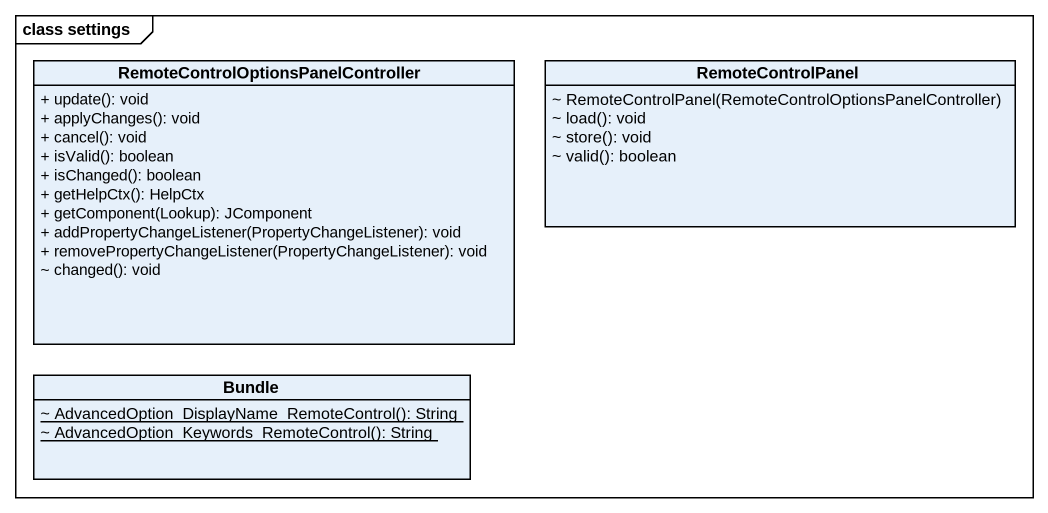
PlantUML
@startuml
mainframe class settings
hide circle
hide empty members
skinparam classAttributeIconSize 0
class "RemoteControlOptionsPanelController" as RemoteControlOptionsPanelCon {
  + update(): void
  + applyChanges(): void
  + cancel(): void
  + isValid(): boolean
  + isChanged(): boolean
  + getHelpCtx(): HelpCtx
  + getComponent(Lookup): JComponent
  + addPropertyChangeListener(PropertyChangeListener): void
  + removePropertyChangeListener(PropertyChangeListener): void
  ~ changed(): void
}
class RemoteControlPanel {
  ~ RemoteControlPanel(RemoteControlOptionsPanelController)
  ~ load(): void
  ~ store(): void
  ~ valid(): boolean
}
class Bundle {
  {static} ~ AdvancedOption_DisplayName_RemoteControl(): String
  {static} ~ AdvancedOption_Keywords_RemoteControl(): String
}
@enduml
